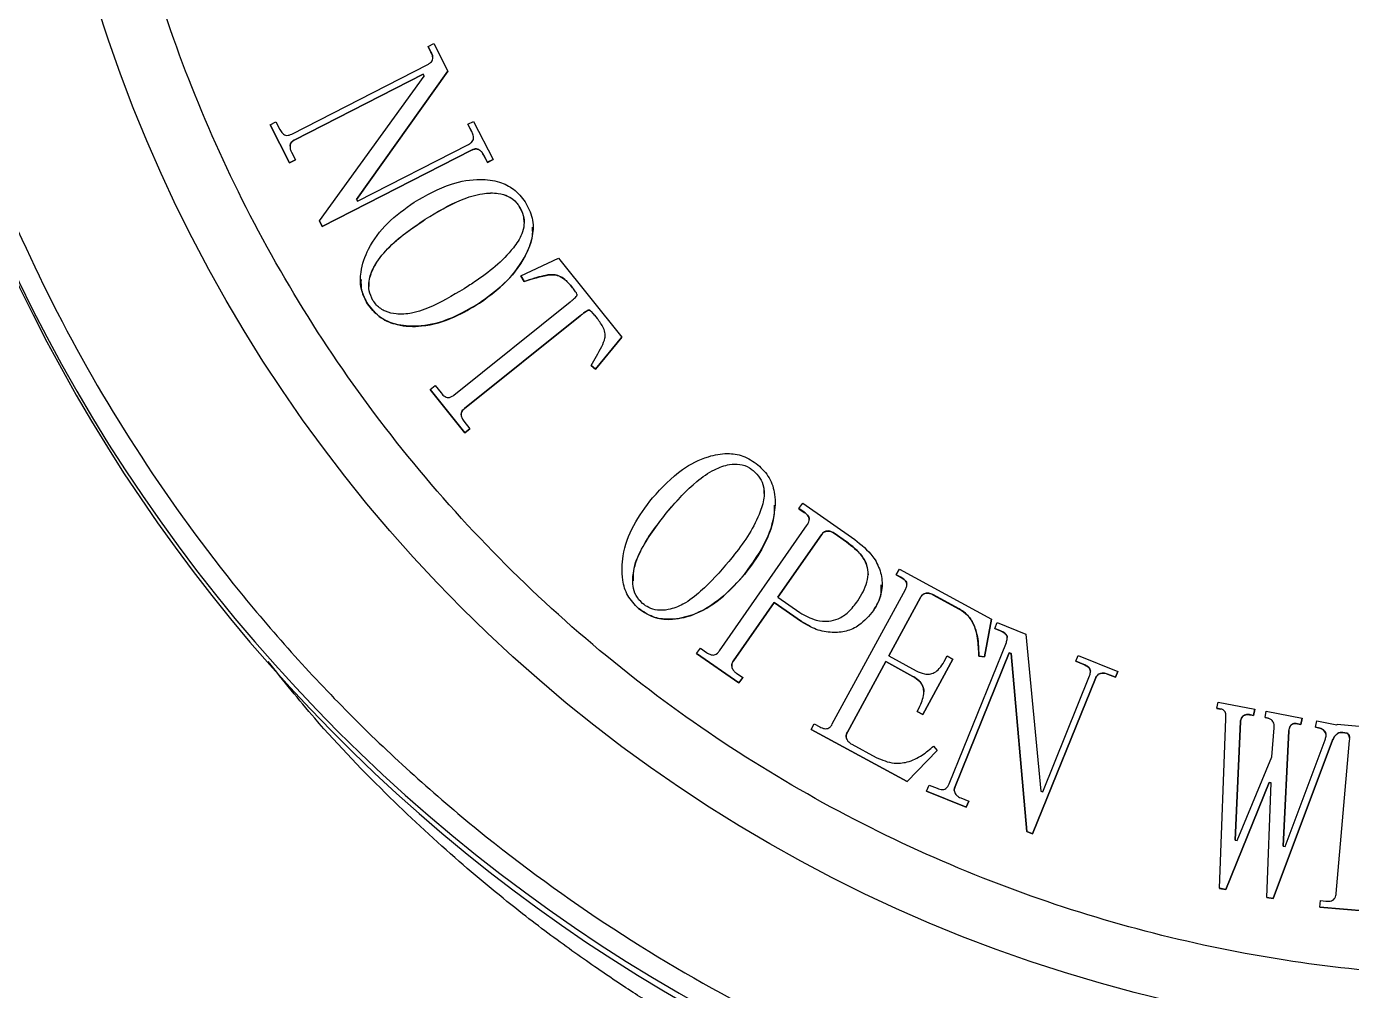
# Model space of a CAD drawing. Header units: millimetres. Extents: x 2687 to 4367, y 1046 to 2234.
# Drawn here: x 3835.4 to 3899.8, y 1903.8 to 1950.7 of the extents above; entities that cross this region are included whole.
import ezdxf

# ---------------------------------------------------------------- set-up
doc = ezdxf.new("R2010")
doc.units = ezdxf.units.MM

msp = doc.modelspace()

# ---------------------------------------------------------------- linework, layer by layer
at = {"color": 7, "linetype": 'Continuous', "lineweight": 25}
for p, q in [((3854.927, 1949.757), (3855.204, 1949.9)), ((3855.07, 1949.48), (3854.927, 1949.757)), ((3854.927, 1949.757), (3854.927, 1949.755)), ((3854.927, 1949.755), (3855.07, 1949.478)), ((3855.204, 1949.9), (3855.89, 1948.559)), ((3855.07, 1949.48), (3855.07, 1949.478)), ((3848.3, 1945.492), (3854.912, 1948.875)), ((3854.684, 1948.409), (3848.443, 1945.215)), ((3848.443, 1945.213), (3854.684, 1948.407)), ((3849.641, 1941.277), (3854.732, 1948.316)), ((3855.89, 1948.559), (3851.442, 1942.316)), ((3851.443, 1942.314), (3855.89, 1948.557)), ((3854.732, 1948.316), (3854.684, 1948.409)), ((3854.684, 1948.409), (3854.684, 1948.407)), ((3854.684, 1948.407), (3854.732, 1948.315)), ((3855.89, 1948.559), (3855.89, 1948.557)), ((3847.252, 1945.947), (3847.53, 1946.089)), ((3848.198, 1944.098), (3847.252, 1945.947)), ((3847.252, 1945.947), (3847.252, 1945.945)), ((3847.252, 1945.945), (3848.198, 1944.095)), ((3847.53, 1946.089), (3847.719, 1945.72)), ((3856.867, 1945.966), (3857.144, 1946.109)), ((3857.056, 1945.596), (3856.867, 1945.966)), ((3856.867, 1945.966), (3856.867, 1945.964)), ((3856.867, 1945.964), (3857.056, 1945.594)), ((3857.144, 1946.109), (3858.09, 1944.259)), ((3848.443, 1945.215), (3848.443, 1945.213)), ((3857.056, 1945.596), (3857.056, 1945.594)), ((3848.287, 1944.61), (3848.476, 1944.24)), ((3857.042, 1944.714), (3849.784, 1941)), ((3849.784, 1940.998), (3857.042, 1944.712)), ((3851.49, 1942.223), (3856.9, 1944.991)), ((3857.042, 1944.714), (3857.042, 1944.712)), ((3857.813, 1944.117), (3857.624, 1944.487)), ((3857.624, 1944.487), (3857.624, 1944.485)), ((3857.624, 1944.485), (3857.813, 1944.115)), ((3848.476, 1944.24), (3848.198, 1944.098)), ((3848.198, 1944.095), (3848.476, 1944.238)), ((3848.198, 1944.098), (3848.198, 1944.095)), ((3848.476, 1944.24), (3848.476, 1944.238)), ((3858.09, 1944.259), (3857.813, 1944.117)), ((3857.813, 1944.115), (3858.09, 1944.257)), ((3857.813, 1944.117), (3857.813, 1944.115)), ((3858.09, 1944.259), (3858.09, 1944.257)), ((3851.442, 1942.316), (3851.49, 1942.223)), ((3849.784, 1941), (3849.641, 1941.277)), ((3849.641, 1941.277), (3849.641, 1941.275)), ((3849.641, 1941.275), (3849.784, 1940.998)), ((3849.784, 1941), (3849.784, 1940.998)), ((3860.034, 1940.962), (3860.034, 1940.964)), ((3859.439, 1938.592), (3861.267, 1939.459)), ((3861.267, 1939.459), (3864.345, 1935.616)), ((3851.642, 1938.42), (3851.642, 1938.417)), ((3859.593, 1938.316), (3859.439, 1938.592)), ((3859.439, 1938.592), (3859.439, 1938.59)), ((3859.439, 1938.59), (3859.593, 1938.314)), ((3859.593, 1938.316), (3859.593, 1938.314)), ((3861.957, 1938.018), (3861.957, 1938.016)), ((3856.179, 1932.794), (3861.843, 1937.33)), ((3862.323, 1936.65), (3856.7, 1932.146)), ((3856.7, 1932.144), (3862.323, 1936.648)), ((3862.323, 1936.65), (3862.323, 1936.648)), ((3863.155, 1936.521), (3863.155, 1936.519)), ((3864.345, 1935.616), (3863.068, 1934.061)), ((3863.068, 1934.059), (3864.345, 1935.614)), ((3864.345, 1935.616), (3864.345, 1935.614)), ((3863.068, 1934.061), (3862.866, 1934.231)), ((3862.866, 1934.231), (3862.866, 1934.229)), ((3862.866, 1934.229), (3863.068, 1934.059)), ((3863.068, 1934.061), (3863.068, 1934.059)), ((3855.029, 1933.067), (3855.272, 1933.262)), ((3856.715, 1930.964), (3855.029, 1933.067)), ((3855.029, 1933.067), (3855.029, 1933.065)), ((3855.029, 1933.065), (3856.715, 1930.961)), ((3855.272, 1933.262), (3855.565, 1932.898)), ((3856.7, 1932.146), (3856.7, 1932.144)), ((3856.667, 1931.522), (3856.958, 1931.158)), ((3856.958, 1931.158), (3856.715, 1930.964)), ((3856.715, 1930.961), (3856.958, 1931.156)), ((3856.715, 1930.964), (3856.715, 1930.961)), ((3856.958, 1931.158), (3856.958, 1931.156)), ((3871.801, 1927.441), (3871.801, 1927.443)), ((3872.963, 1927.274), (3873.143, 1927.532)), ((3873.22, 1927.095), (3872.963, 1927.274)), ((3872.963, 1927.274), (3872.963, 1927.272)), ((3872.963, 1927.272), (3873.22, 1927.093)), ((3873.143, 1927.532), (3875.672, 1925.768)), ((3873.22, 1927.095), (3873.22, 1927.093)), ((3869.093, 1920.355), (3873.368, 1926.482)), ((3874.054, 1926.005), (3871.931, 1922.963)), ((3871.932, 1922.962), (3874.054, 1926.002)), ((3874.054, 1926.002), (3874.054, 1926.005)), ((3875.277, 1925.66), (3874.678, 1926.078)), ((3874.678, 1926.076), (3874.678, 1926.078)), ((3874.678, 1926.076), (3875.277, 1925.658)), ((3875.277, 1925.658), (3875.277, 1925.66)), ((3864.36, 1924.391), (3864.36, 1924.389)), ((3877.695, 1924.059), (3877.845, 1924.333)), ((3877.924, 1923.934), (3877.695, 1924.059)), ((3877.695, 1924.059), (3877.695, 1924.057)), ((3877.695, 1924.057), (3877.924, 1923.932)), ((3877.845, 1924.333), (3882.329, 1921.898)), ((3877.924, 1923.934), (3877.924, 1923.932)), ((3874.585, 1916.802), (3878.138, 1923.344)), ((3877.003, 1923.564), (3877.003, 1923.566)), ((3871.752, 1922.705), (3869.779, 1919.877)), ((3869.779, 1919.875), (3871.752, 1922.703)), ((3873.079, 1921.778), (3871.752, 1922.705)), ((3871.752, 1922.705), (3871.752, 1922.703)), ((3871.752, 1922.703), (3873.079, 1921.776)), ((3871.931, 1922.963), (3873.002, 1922.215)), ((3878.87, 1922.947), (3877.33, 1920.11)), ((3877.331, 1920.109), (3878.87, 1922.945)), ((3878.87, 1922.947), (3878.87, 1922.945)), ((3880.759, 1922.395), (3879.478, 1923.09)), ((3879.478, 1923.09), (3879.478, 1923.088)), ((3879.478, 1923.088), (3880.759, 1922.392)), ((3880.759, 1922.395), (3880.759, 1922.392)), ((3882.329, 1921.898), (3881.986, 1920.069)), ((3881.986, 1920.067), (3882.329, 1921.895)), ((3882.329, 1921.898), (3882.329, 1921.895)), ((3873.079, 1921.778), (3873.079, 1921.776)), ((3873.079, 1921.776), (3873.499, 1921.576)), ((3882.48, 1921.446), (3882.597, 1921.735)), ((3882.769, 1921.329), (3882.48, 1921.446)), ((3882.48, 1921.446), (3882.48, 1921.444)), ((3882.48, 1921.444), (3882.769, 1921.327)), ((3882.597, 1921.735), (3883.994, 1921.171)), ((3882.769, 1921.329), (3882.769, 1921.327)), ((3880.264, 1913.882), (3883.046, 1920.768)), ((3883.994, 1921.171), (3884.718, 1913.539)), ((3867.988, 1920.233), (3868.169, 1920.491)), ((3867.988, 1920.233), (3867.988, 1920.231)), ((3870.045, 1918.796), (3867.988, 1920.233)), ((3867.988, 1920.231), (3870.045, 1918.794)), ((3868.169, 1920.491), (3868.467, 1920.281)), ((3877.33, 1920.11), (3878.656, 1919.389)), ((3880.445, 1919.96), (3878.979, 1917.261)), ((3878.979, 1917.259), (3880.445, 1919.958)), ((3880.022, 1919.833), (3880.172, 1920.108)), ((3880.172, 1920.108), (3880.445, 1919.96)), ((3880.445, 1919.96), (3880.445, 1919.958)), ((3883.179, 1920.265), (3880.553, 1913.764)), ((3880.553, 1913.762), (3883.179, 1920.263)), ((3881.986, 1920.069), (3881.707, 1920.102)), ((3881.707, 1920.102), (3881.707, 1920.1)), ((3881.707, 1920.1), (3881.986, 1920.067)), ((3881.986, 1920.069), (3881.986, 1920.067)), ((3883.275, 1920.227), (3883.179, 1920.265)), ((3883.179, 1920.265), (3883.179, 1920.263)), ((3883.179, 1920.263), (3883.275, 1920.225)), ((3884.036, 1911.574), (3883.275, 1920.227)), ((3883.275, 1920.227), (3883.275, 1920.225)), ((3883.275, 1920.225), (3884.036, 1911.572)), ((3886.429, 1919.849), (3886.546, 1920.138)), ((3886.546, 1920.138), (3888.473, 1919.36)), ((3869.779, 1919.877), (3869.779, 1919.875)), ((3877.18, 1919.836), (3875.317, 1916.406)), ((3875.317, 1916.403), (3877.18, 1919.834)), ((3878.506, 1919.116), (3877.18, 1919.836)), ((3877.18, 1919.836), (3877.18, 1919.834)), ((3877.18, 1919.834), (3878.506, 1919.114)), ((3886.814, 1919.695), (3886.429, 1919.849)), ((3886.429, 1919.849), (3886.429, 1919.847)), ((3886.429, 1919.847), (3886.814, 1919.693)), ((3886.814, 1919.695), (3886.814, 1919.693)), ((3888.473, 1919.36), (3888.355, 1919.071)), ((3888.355, 1919.069), (3888.473, 1919.358)), ((3888.473, 1919.36), (3888.473, 1919.358)), ((3869.926, 1919.264), (3870.226, 1919.054)), ((3870.226, 1919.054), (3870.045, 1918.796)), ((3870.045, 1918.794), (3870.226, 1919.052)), ((3870.045, 1918.796), (3870.045, 1918.794)), ((3870.226, 1919.054), (3870.226, 1919.052)), ((3878.506, 1919.116), (3878.506, 1919.114)), ((3887.38, 1919.017), (3884.325, 1911.456)), ((3884.325, 1911.454), (3887.38, 1919.015)), ((3884.814, 1913.5), (3887.091, 1919.135)), ((3887.38, 1919.017), (3887.38, 1919.015)), ((3888.355, 1919.071), (3887.97, 1919.227)), ((3887.97, 1919.227), (3887.97, 1919.225)), ((3887.97, 1919.225), (3888.355, 1919.069)), ((3888.355, 1919.071), (3888.355, 1919.069)), ((3878.706, 1917.409), (3878.806, 1917.592)), ((3878.979, 1917.261), (3878.706, 1917.409)), ((3878.706, 1917.409), (3878.706, 1917.407)), ((3878.706, 1917.407), (3878.979, 1917.259)), ((3893.279, 1917.561), (3893.339, 1917.868)), ((3893.483, 1917.523), (3893.279, 1917.561)), ((3893.279, 1917.561), (3893.279, 1917.559)), ((3893.279, 1917.559), (3893.483, 1917.521)), ((3893.339, 1917.868), (3895.126, 1917.527)), ((3893.483, 1917.523), (3893.483, 1917.521)), ((3895.126, 1917.527), (3895.067, 1917.22)), ((3895.067, 1917.218), (3895.126, 1917.524)), ((3895.126, 1917.527), (3895.126, 1917.524)), ((3895.627, 1917.112), (3895.687, 1917.419)), ((3895.687, 1917.419), (3897.423, 1917.087)), ((3873.551, 1916.535), (3873.699, 1916.81)), ((3873.699, 1916.81), (3873.975, 1916.66)), ((3878.979, 1917.261), (3878.979, 1917.259)), ((3893.408, 1908.806), (3893.712, 1917.055)), ((3894.427, 1916.92), (3894.173, 1911.148)), ((3894.173, 1911.148), (3894.427, 1916.918)), ((3894.427, 1916.92), (3894.427, 1916.918)), ((3895.067, 1917.22), (3894.913, 1917.249)), ((3894.913, 1917.249), (3894.913, 1917.247)), ((3894.913, 1917.247), (3895.067, 1917.218)), ((3895.067, 1917.22), (3895.067, 1917.218)), ((3895.781, 1917.083), (3895.627, 1917.112)), ((3895.627, 1917.112), (3895.627, 1917.11)), ((3895.627, 1917.11), (3895.781, 1917.081)), ((3895.781, 1917.083), (3895.781, 1917.081)), ((3897.363, 1916.781), (3897.211, 1916.812)), ((3897.211, 1916.812), (3897.211, 1916.81)), ((3897.211, 1916.81), (3897.363, 1916.779)), ((3897.423, 1917.087), (3897.363, 1916.781)), ((3897.363, 1916.779), (3897.423, 1917.085)), ((3897.363, 1916.781), (3897.363, 1916.779)), ((3897.423, 1917.087), (3897.423, 1917.085)), ((3898.078, 1916.646), (3898.137, 1916.953)), ((3898.137, 1916.953), (3899.123, 1916.764)), ((3899.123, 1916.764), (3899.125, 1916.785)), ((3899.125, 1916.785), (3901.31, 1916.594)), ((3878.218, 1914), (3873.551, 1916.535)), ((3873.551, 1916.535), (3873.551, 1916.532)), ((3873.551, 1916.532), (3878.218, 1913.997)), ((3875.317, 1916.406), (3875.317, 1916.403)), ((3895.951, 1915.2), (3896.061, 1916.608)), ((3896.775, 1916.471), (3896.5, 1910.861)), ((3896.5, 1910.861), (3896.775, 1916.469)), ((3896.775, 1916.471), (3896.775, 1916.469)), ((3898.232, 1916.615), (3898.078, 1916.646)), ((3898.078, 1916.646), (3898.078, 1916.644)), ((3898.078, 1916.644), (3898.232, 1916.613)), ((3898.232, 1916.615), (3898.232, 1916.613)), ((3899.609, 1916.353), (3899.405, 1916.392)), ((3899.405, 1916.392), (3899.405, 1916.39)), ((3899.405, 1916.39), (3899.609, 1916.351)), ((3899.611, 1916.365), (3899.609, 1916.353)), ((3899.609, 1916.351), (3899.611, 1916.363)), ((3899.609, 1916.351), (3899.609, 1916.353)), ((3899.611, 1916.365), (3899.611, 1916.363)), ((3875.529, 1915.816), (3876.72, 1915.169)), ((3879.688, 1915.512), (3878.218, 1914)), ((3878.218, 1913.997), (3879.688, 1915.51)), ((3879.509, 1915.727), (3879.688, 1915.512)), ((3879.688, 1915.512), (3879.688, 1915.51)), ((3898.91, 1916.011), (3896.013, 1908.309)), ((3896.013, 1908.307), (3898.91, 1916.008)), ((3896.602, 1910.842), (3898.544, 1916.028)), ((3898.91, 1916.011), (3898.91, 1916.008)), ((3899.089, 1908.559), (3899.738, 1915.997)), ((3894.275, 1911.129), (3895.951, 1915.2)), ((3878.218, 1914), (3878.218, 1913.997)), ((3879.172, 1913.539), (3879.29, 1913.828)), ((3881.098, 1912.76), (3879.172, 1913.539)), ((3879.172, 1913.539), (3879.172, 1913.536)), ((3879.172, 1913.536), (3881.098, 1912.758)), ((3879.29, 1913.828), (3879.675, 1913.672)), ((3880.553, 1913.764), (3880.553, 1913.762)), ((3884.718, 1913.539), (3884.814, 1913.5)), ((3895.82, 1913.953), (3893.714, 1908.748)), ((3893.714, 1908.746), (3895.82, 1913.951)), ((3895.706, 1908.367), (3895.922, 1913.934)), ((3895.922, 1913.934), (3895.82, 1913.953)), ((3895.82, 1913.953), (3895.82, 1913.951)), ((3895.82, 1913.951), (3895.922, 1913.932)), ((3880.831, 1913.205), (3881.216, 1913.049)), ((3881.216, 1913.049), (3881.098, 1912.76)), ((3881.098, 1912.758), (3881.216, 1913.047)), ((3881.216, 1913.049), (3881.216, 1913.047)), ((3881.098, 1912.76), (3881.098, 1912.758)), ((3884.325, 1911.456), (3884.036, 1911.574)), ((3884.036, 1911.574), (3884.036, 1911.572)), ((3884.036, 1911.572), (3884.325, 1911.454)), ((3884.325, 1911.456), (3884.325, 1911.454)), ((3894.173, 1911.148), (3894.275, 1911.129)), ((3896.5, 1910.861), (3896.602, 1910.842)), ((3893.714, 1908.748), (3893.408, 1908.806)), ((3893.408, 1908.806), (3893.408, 1908.804)), ((3893.408, 1908.804), (3893.714, 1908.746)), ((3893.714, 1908.748), (3893.714, 1908.746)), ((3896.013, 1908.309), (3895.706, 1908.367)), ((3895.706, 1908.367), (3895.706, 1908.365)), ((3895.706, 1908.365), (3896.013, 1908.307)), ((3896.013, 1908.309), (3896.013, 1908.307)), ((3898.295, 1907.897), (3898.324, 1908.209)), ((3900.583, 1907.696), (3898.295, 1907.897)), ((3898.295, 1907.897), (3898.295, 1907.894)), ((3898.295, 1907.894), (3900.583, 1907.694)), ((3898.324, 1908.209), (3898.584, 1908.185))]:
    msp.add_line(p, q, dxfattribs=at)
msp.add_circle((3907.131, 1972.991), 71.5, dxfattribs=at)
for centre, start, end in [((3907.131, 1972.989), 190.30617, 259.69396), ((3907.208, 1972.616), 190.52799, 258.6349)]:
    msp.add_arc(centre, 80, start, end, dxfattribs=at)
for points, knots in [([(3975.631, 1972.997), (3975.576, 1970.908), (3975.466, 1966.73), (3974.556, 1960.391), (3973.07, 1954.039), (3970.897, 1947.673), (3968.066, 1941.45), (3964.552, 1935.427), (3960.398, 1929.735), (3955.654, 1924.474), (3950.393, 1919.73), (3944.701, 1915.576), (3938.678, 1912.063), (3932.455, 1909.231), (3926.09, 1907.06), (3919.737, 1905.564), (3913.398, 1904.687), (3907.131, 1904.402), (3900.864, 1904.687), (3894.525, 1905.564), (3888.173, 1907.06), (3881.807, 1909.231), (3875.584, 1912.063), (3869.561, 1915.576), (3863.869, 1919.73), (3858.608, 1924.474), (3853.864, 1929.735), (3849.71, 1935.427), (3846.196, 1941.45), (3843.365, 1947.673), (3841.192, 1954.038), (3839.706, 1960.391), (3838.796, 1966.73), (3838.686, 1970.908), (3838.631, 1972.997)], [0, 0, 0, 0, 0.029124, 0.058248, 0.08912, 0.119994, 0.151902, 0.184313, 0.217069, 0.25, 0.282931, 0.315687, 0.348098, 0.380006, 0.410878, 0.441752, 0.470875, 0.5, 0.529123, 0.558248, 0.58912, 0.619994, 0.651902, 0.684313, 0.717069, 0.75, 0.782931, 0.815687, 0.848098, 0.880006, 0.910878, 0.941752, 0.970875, 1, 1, 1, 1]), ([(3829.406, 1958.857), (3829.932, 1956.361), (3830.994, 1951.324), (3833.533, 1943.947), (3836.802, 1936.705), (3840.865, 1929.726), (3845.677, 1923.123), (3851.169, 1917.029), (3857.263, 1911.536), (3863.866, 1906.725), (3870.845, 1902.662), (3878.087, 1899.393), (3885.464, 1896.854), (3890.501, 1895.792), (3892.997, 1895.265)], [0, 0, 0, 0, 0.079959, 0.161371, 0.244142, 0.328893, 0.414217, 0.5, 0.585778, 0.671102, 0.755858, 0.838624, 0.920039, 1, 1, 1, 1]), ([(3854.912, 1948.875), (3854.962, 1948.904), (3855.043, 1948.952), (3855.126, 1949.055), (3855.159, 1949.158), (3855.15, 1949.307), (3855.103, 1949.409), (3855.07, 1949.48)], [0, 0, 0, 0, 0.2393069, 0.3883408, 0.5382316, 0.6776492, 1, 1, 1, 1]), ([(3855.07, 1949.478), (3855.106, 1949.406), (3855.152, 1949.314), (3855.151, 1949.214), (3855.151, 1949.191)], [0, 0, 0, 0, 0.77993, 1, 1, 1, 1]), ([(3847.719, 1945.72), (3847.76, 1945.646), (3847.819, 1945.542), (3847.945, 1945.446), (3848.06, 1945.421), (3848.183, 1945.438), (3848.261, 1945.474), (3848.3, 1945.492)], [0, 0, 0, 0, 0.3460999, 0.4934666, 0.642693, 0.8205684, 1, 1, 1, 1]), ([(3848.443, 1945.215), (3848.397, 1945.187), (3848.317, 1945.139), (3848.241, 1945.03), (3848.208, 1944.903), (3848.221, 1944.755), (3848.265, 1944.658), (3848.287, 1944.61)], [0, 0, 0, 0, 0.227355, 0.388209, 0.549679, 0.776891, 1, 1, 1, 1]), ([(3848.221, 1944.897), (3848.221, 1944.916), (3848.22, 1944.977), (3848.265, 1945.068), (3848.344, 1945.155), (3848.409, 1945.193), (3848.443, 1945.213)], [0, 0, 0, 0, 0.137853, 0.446763, 0.713681, 1, 1, 1, 1]), ([(3856.9, 1944.991), (3856.95, 1945.021), (3857.031, 1945.068), (3857.114, 1945.171), (3857.147, 1945.274), (3857.138, 1945.424), (3857.089, 1945.525), (3857.056, 1945.596)], [0, 0, 0, 0, 0.239079, 0.388006, 0.537788, 0.677074, 1, 1, 1, 1]), ([(3857.624, 1944.487), (3857.59, 1944.545), (3857.531, 1944.645), (3857.402, 1944.734), (3857.282, 1944.775), (3857.159, 1944.765), (3857.083, 1944.732), (3857.042, 1944.714)], [0, 0, 0, 0, 0.282446, 0.488833, 0.649378, 0.810868, 1, 1, 1, 1]), ([(3857.042, 1944.712), (3857.095, 1944.734), (3857.181, 1944.771), (3857.323, 1944.765), (3857.442, 1944.71), (3857.551, 1944.614), (3857.599, 1944.529), (3857.624, 1944.485)], [0, 0, 0, 0, 0.238616, 0.394312, 0.588667, 0.784076, 1, 1, 1, 1]), ([(3854.255, 1942.179), (3854.84, 1942.516), (3855.841, 1943.092), (3857.31, 1943.341), (3858.357, 1943.215), (3859.146, 1942.84), (3859.48, 1942.414), (3859.655, 1942.191)], [0, 0, 0, 0, 0.336368, 0.574645, 0.731944, 0.859761, 1, 1, 1, 1]), ([(3854.792, 1941.347), (3855.366, 1941.696), (3856.241, 1942.229), (3857.472, 1942.614), (3858.26, 1942.651), (3858.841, 1942.491), (3859.175, 1942.24), (3859.31, 1942.047), (3859.348, 1941.993)], [0, 0, 0, 0, 0.397528, 0.607391, 0.759995, 0.859904, 0.960457, 1, 1, 1, 1]), ([(3854.792, 1941.345), (3855.366, 1941.694), (3856.241, 1942.227), (3857.472, 1942.612), (3858.26, 1942.649), (3858.841, 1942.489), (3859.175, 1942.238), (3859.31, 1942.045), (3859.348, 1941.99)], [0, 0, 0, 0, 0.397528, 0.607391, 0.759995, 0.859904, 0.960457, 1, 1, 1, 1]), ([(3851.986, 1937.231), (3851.861, 1937.478), (3851.617, 1937.963), (3851.64, 1938.92), (3852.027, 1940.043), (3852.929, 1941.235), (3853.804, 1941.858), (3854.255, 1942.179)], [0, 0, 0, 0, 0.136424, 0.268155, 0.464575, 0.724005, 1, 1, 1, 1]), ([(3859.348, 1941.993), (3859.429, 1941.844), (3859.583, 1941.559), (3859.617, 1941.073), (3859.472, 1940.518), (3858.758, 1939.466), (3857.789, 1938.693), (3856.99, 1938.167), (3856.892, 1938.103)], [0, 0, 0, 0, 0.099186, 0.189605, 0.279846, 0.434014, 0.930829, 1, 1, 1, 1]), ([(3859.655, 1942.191), (3859.788, 1941.935), (3860.056, 1941.422), (3860.043, 1940.471), (3859.588, 1939.324), (3858.7, 1938.18), (3857.825, 1937.554), (3857.43, 1937.271)], [0, 0, 0, 0, 0.143045, 0.287405, 0.460414, 0.756528, 1, 1, 1, 1]), ([(3859.348, 1941.99), (3859.433, 1941.842), (3859.574, 1941.596), (3859.579, 1941.316), (3859.581, 1941.206)], [0, 0, 0, 0, 0.606286, 1, 1, 1, 1]), ([(3852.248, 1937.4), (3852.172, 1937.554), (3852.024, 1937.851), (3852.048, 1938.43), (3852.32, 1939.157), (3853.191, 1940.262), (3854.147, 1940.91), (3854.792, 1941.347)], [0, 0, 0, 0, 0.098651, 0.191047, 0.328598, 0.547094, 1, 1, 1, 1]), ([(3852.063, 1938.081), (3852.06, 1938.169), (3852.049, 1938.493), (3852.334, 1939.156), (3853.181, 1940.259), (3854.143, 1940.908), (3854.792, 1941.345)], [0, 0, 0, 0, 0.05934, 0.219286, 0.473355, 1, 1, 1, 1]), ([(3857.43, 1937.269), (3857.976, 1937.672), (3858.919, 1938.369), (3859.709, 1939.604), (3860.04, 1940.458), (3860.011, 1940.857), (3860.003, 1940.961)], [0, 0, 0, 0, 0.431051, 0.744676, 0.93349, 1, 1, 1, 1]), ([(3859.593, 1938.314), (3859.995, 1938.45), (3860.496, 1938.619), (3861.141, 1938.665), (3861.499, 1938.501), (3861.755, 1938.258), (3861.911, 1938.071), (3861.957, 1938.016)], [0, 0, 0, 0, 0.483147, 0.601641, 0.722029, 0.918813, 1, 1, 1, 1]), ([(3861.957, 1938.018), (3861.818, 1938.178), (3861.611, 1938.418), (3861.254, 1938.632), (3860.761, 1938.679), (3860.213, 1938.513), (3859.764, 1938.371), (3859.593, 1938.316)], [0, 0, 0, 0, 0.240793, 0.359777, 0.461711, 0.794413, 1, 1, 1, 1]), ([(3851.668, 1938.419), (3851.665, 1938.243), (3851.661, 1937.82), (3851.866, 1937.447), (3851.986, 1937.228)], [0, 0, 0, 0, 0.415343, 1, 1, 1, 1]), ([(3856.892, 1938.103), (3856.322, 1937.753), (3855.448, 1937.216), (3854.241, 1936.762), (3853.445, 1936.703), (3852.848, 1936.843), (3852.462, 1937.1), (3852.303, 1937.322), (3852.248, 1937.4)], [0, 0, 0, 0, 0.386956, 0.593793, 0.740338, 0.842099, 0.944778, 1, 1, 1, 1]), ([(3861.843, 1937.33), (3861.882, 1937.361), (3861.984, 1937.443), (3862.093, 1937.541), (3862.159, 1937.622), (3862.173, 1937.65), (3862.176, 1937.677), (3862.158, 1937.737), (3862.083, 1937.852), (3862.007, 1937.952), (3861.957, 1938.018)], [0, 0, 0, 0, 0.166709, 0.438609, 0.487323, 0.517206, 0.541802, 0.578816, 0.723084, 1, 1, 1, 1]), ([(3857.43, 1937.271), (3856.847, 1936.932), (3855.855, 1936.355), (3854.371, 1936.081), (3853.299, 1936.213), (3852.49, 1936.594), (3852.156, 1937.015), (3851.986, 1937.231)], [0, 0, 0, 0, 0.333528, 0.567546, 0.735799, 0.864912, 1, 1, 1, 1]), ([(3851.986, 1937.228), (3852.189, 1936.981), (3852.574, 1936.512), (3853.531, 1936.148), (3854.777, 1936.095), (3856.16, 1936.508), (3857.033, 1937.031), (3857.43, 1937.269)], [0, 0, 0, 0, 0.1571064, 0.2966665, 0.4935887, 0.770105, 1, 1, 1, 1]), ([(3863.155, 1936.521), (3863.126, 1936.556), (3863.04, 1936.663), (3862.922, 1936.8), (3862.821, 1936.906), (3862.765, 1936.934), (3862.736, 1936.934), (3862.66, 1936.901), (3862.52, 1936.806), (3862.398, 1936.709), (3862.323, 1936.65)], [0, 0, 0, 0, 0.124093, 0.372351, 0.496838, 0.517541, 0.538485, 0.574939, 0.740211, 1, 1, 1, 1]), ([(3862.323, 1936.648), (3862.358, 1936.676), (3862.43, 1936.733), (3862.527, 1936.806), (3862.608, 1936.863), (3862.665, 1936.898), (3862.707, 1936.92), (3862.737, 1936.932), (3862.762, 1936.932), (3862.809, 1936.912), (3862.946, 1936.774), (3863.062, 1936.633), (3863.155, 1936.519)], [0, 0, 0, 0, 0.124075, 0.248161, 0.332872, 0.391478, 0.431352, 0.46131, 0.47999, 0.498634, 0.596811, 1, 1, 1, 1]), ([(3862.866, 1934.231), (3863.04, 1934.538), (3863.285, 1934.971), (3863.527, 1935.489), (3863.555, 1935.803), (3863.436, 1936.143), (3863.266, 1936.372), (3863.155, 1936.521)], [0, 0, 0, 0, 0.417225, 0.587015, 0.664813, 0.781934, 1, 1, 1, 1]), ([(3855.565, 1932.898), (3855.623, 1932.831), (3855.704, 1932.736), (3855.856, 1932.674), (3855.98, 1932.681), (3856.091, 1932.726), (3856.155, 1932.775), (3856.179, 1932.794)], [0, 0, 0, 0, 0.362826, 0.512382, 0.662913, 0.871019, 1, 1, 1, 1]), ([(3856.7, 1932.146), (3856.653, 1932.103), (3856.578, 1932.032), (3856.534, 1931.895), (3856.539, 1931.762), (3856.587, 1931.633), (3856.643, 1931.555), (3856.667, 1931.522)], [0, 0, 0, 0, 0.2669555, 0.4295289, 0.5913573, 0.8265325, 1, 1, 1, 1]), ([(3856.541, 1931.844), (3856.54, 1931.852), (3856.534, 1931.9), (3856.562, 1931.983), (3856.621, 1932.076), (3856.674, 1932.122), (3856.7, 1932.144)], [0, 0, 0, 0, 0.0701, 0.409533, 0.711576, 1, 1, 1, 1]), ([(3865.84, 1927.794), (3866.298, 1928.291), (3867.076, 1929.133), (3868.394, 1929.807), (3869.421, 1929.998), (3870.284, 1929.877), (3870.731, 1929.572), (3870.965, 1929.412)], [0, 0, 0, 0, 0.337884, 0.573603, 0.730566, 0.85906, 1, 1, 1, 1]), ([(3866.599, 1927.164), (3867.042, 1927.669), (3867.713, 1928.432), (3868.764, 1929.161), (3869.492, 1929.433), (3870.088, 1929.456), (3870.484, 1929.323), (3870.675, 1929.178), (3870.733, 1929.133)], [0, 0, 0, 0, 0.39949, 0.604579, 0.758371, 0.856867, 0.955984, 1, 1, 1, 1]), ([(3866.599, 1927.162), (3867.042, 1927.666), (3867.713, 1928.43), (3868.764, 1929.159), (3869.492, 1929.431), (3870.088, 1929.454), (3870.484, 1929.321), (3870.675, 1929.176), (3870.733, 1929.131)], [0, 0, 0, 0, 0.3994903, 0.6045786, 0.7583706, 0.8568666, 0.9559842, 1, 1, 1, 1]), ([(3870.733, 1929.133), (3870.855, 1929.015), (3871.086, 1928.791), (3871.263, 1928.342), (3871.289, 1927.776), (3870.941, 1926.591), (3870.252, 1925.565), (3869.651, 1924.821), (3869.558, 1924.706)], [0, 0, 0, 0, 0.099608, 0.189208, 0.278687, 0.431625, 0.91232, 1, 1, 1, 1]), ([(3870.965, 1929.412), (3871.166, 1929.211), (3871.571, 1928.806), (3871.842, 1927.912), (3871.761, 1926.7), (3871.269, 1925.339), (3870.616, 1924.473), (3870.317, 1924.076)], [0, 0, 0, 0, 0.141994, 0.285364, 0.454307, 0.749816, 1, 1, 1, 1]), ([(3870.733, 1929.131), (3870.854, 1929.013), (3871.083, 1928.789), (3871.256, 1928.379), (3871.257, 1928.118), (3871.258, 1928.008)], [0, 0, 0, 0, 0.391858, 0.744344, 1, 1, 1, 1]), ([(3865.158, 1922.418), (3864.966, 1922.616), (3864.587, 1923.006), (3864.328, 1923.928), (3864.364, 1925.115), (3864.869, 1926.512), (3865.511, 1927.36), (3865.84, 1927.794)], [0, 0, 0, 0, 0.136914, 0.2692438, 0.4669639, 0.7271795, 1, 1, 1, 1]), ([(3865.357, 1922.656), (3865.238, 1922.78), (3865.007, 1923.021), (3864.858, 1923.591), (3864.907, 1924.38), (3865.421, 1925.68), (3866.129, 1926.571), (3866.599, 1927.164)], [0, 0, 0, 0, 0.099003, 0.19276, 0.335178, 0.557829, 1, 1, 1, 1]), ([(3864.91, 1923.763), (3864.909, 1923.921), (3864.908, 1924.46), (3865.443, 1925.677), (3866.137, 1926.569), (3866.599, 1927.162)], [0, 0, 0, 0, 0.121806, 0.415916, 1, 1, 1, 1]), ([(3870.317, 1924.074), (3870.704, 1924.621), (3871.373, 1925.568), (3871.8, 1926.788), (3871.778, 1927.359), (3871.775, 1927.44)], [0, 0, 0, 0, 0.540379, 0.935169, 1, 1, 1, 1]), ([(3873.368, 1926.482), (3873.399, 1926.533), (3873.449, 1926.614), (3873.471, 1926.745), (3873.45, 1926.859), (3873.367, 1926.985), (3873.276, 1927.053), (3873.22, 1927.095)], [0, 0, 0, 0, 0.242147, 0.388856, 0.536837, 0.710317, 1, 1, 1, 1]), ([(3873.22, 1927.093), (3873.291, 1927.038), (3873.39, 1926.961), (3873.461, 1926.828), (3873.46, 1926.771), (3873.46, 1926.751)], [0, 0, 0, 0, 0.613941, 0.861715, 1, 1, 1, 1]), ([(3874.678, 1926.078), (3874.608, 1926.119), (3874.5, 1926.182), (3874.331, 1926.192), (3874.207, 1926.158), (3874.117, 1926.085), (3874.073, 1926.03), (3874.054, 1926.005)], [0, 0, 0, 0, 0.336259, 0.518412, 0.701425, 0.865829, 1, 1, 1, 1]), ([(3874.054, 1926.002), (3874.089, 1926.047), (3874.148, 1926.12), (3874.269, 1926.177), (3874.387, 1926.19), (3874.531, 1926.165), (3874.622, 1926.109), (3874.678, 1926.076)], [0, 0, 0, 0, 0.234766, 0.393258, 0.551032, 0.728919, 1, 1, 1, 1]), ([(3875.672, 1925.768), (3875.993, 1925.514), (3876.517, 1925.099), (3876.947, 1924.263), (3877.048, 1923.491), (3876.892, 1922.819), (3876.673, 1922.466), (3876.587, 1922.327)], [0, 0, 0, 0, 0.303232, 0.495993, 0.689194, 0.877678, 1, 1, 1, 1]), ([(3875.826, 1922.793), (3876.005, 1923.084), (3876.271, 1923.517), (3876.351, 1924.193), (3876.213, 1924.719), (3875.841, 1925.231), (3875.478, 1925.507), (3875.277, 1925.66)], [0, 0, 0, 0, 0.300507, 0.446901, 0.594184, 0.775072, 1, 1, 1, 1]), ([(3875.277, 1925.658), (3875.544, 1925.449), (3875.943, 1925.138), (3876.288, 1924.547), (3876.309, 1924.215), (3876.32, 1924.051)], [0, 0, 0, 0, 0.505642, 0.75535, 1, 1, 1, 1]), ([(3869.558, 1924.706), (3869.119, 1924.202), (3868.448, 1923.43), (3867.432, 1922.639), (3866.692, 1922.348), (3866.107, 1922.308), (3865.67, 1922.429), (3865.453, 1922.586), (3865.357, 1922.656)], [0, 0, 0, 0, 0.388784, 0.594507, 0.742724, 0.84452, 0.93111, 1, 1, 1, 1]), ([(3870.317, 1924.076), (3869.862, 1923.578), (3869.094, 1922.737), (3867.765, 1922.037), (3866.712, 1921.846), (3865.826, 1921.964), (3865.385, 1922.264), (3865.158, 1922.418)], [0, 0, 0, 0, 0.335274, 0.565807, 0.736276, 0.864906, 1, 1, 1, 1]), ([(3865.158, 1922.415), (3865.422, 1922.243), (3865.923, 1921.913), (3866.928, 1921.853), (3868.103, 1922.154), (3869.305, 1922.945), (3869.99, 1923.708), (3870.317, 1924.074)], [0, 0, 0, 0, 0.1548488, 0.2952582, 0.4876874, 0.7546513, 1, 1, 1, 1]), ([(3878.138, 1923.344), (3878.164, 1923.398), (3878.206, 1923.484), (3878.211, 1923.616), (3878.179, 1923.726), (3878.082, 1923.842), (3877.984, 1923.899), (3877.924, 1923.934)], [0, 0, 0, 0, 0.244604, 0.390165, 0.536734, 0.711366, 1, 1, 1, 1]), ([(3877.924, 1923.932), (3877.997, 1923.889), (3878.101, 1923.827), (3878.193, 1923.698), (3878.201, 1923.629), (3878.205, 1923.597)], [0, 0, 0, 0, 0.550155, 0.788318, 1, 1, 1, 1]), ([(3876.587, 1922.325), (3876.735, 1922.562), (3876.975, 1922.947), (3876.968, 1923.395), (3876.965, 1923.566)], [0, 0, 0, 0, 0.616838, 1, 1, 1, 1]), ([(3879.478, 1923.09), (3879.414, 1923.12), (3879.308, 1923.169), (3879.153, 1923.169), (3879.038, 1923.136), (3878.94, 1923.06), (3878.895, 1922.988), (3878.87, 1922.947)], [0, 0, 0, 0, 0.2946797, 0.4891513, 0.6427246, 0.79668, 1, 1, 1, 1]), ([(3878.87, 1922.945), (3878.904, 1922.999), (3878.96, 1923.084), (3879.092, 1923.157), (3879.236, 1923.173), (3879.371, 1923.143), (3879.45, 1923.102), (3879.478, 1923.088)], [0, 0, 0, 0, 0.264438, 0.424852, 0.624763, 0.864134, 1, 1, 1, 1]), ([(3873.002, 1922.215), (3873.262, 1922.072), (3873.702, 1921.829), (3874.37, 1921.775), (3874.918, 1921.904), (3875.413, 1922.254), (3875.679, 1922.601), (3875.826, 1922.793)], [0, 0, 0, 0, 0.2693348, 0.4566469, 0.5997024, 0.7783509, 1, 1, 1, 1]), ([(3876.587, 1922.327), (3876.371, 1922.063), (3876.009, 1921.62), (3875.27, 1921.278), (3874.546, 1921.222), (3873.779, 1921.359), (3873.315, 1921.637), (3873.079, 1921.778)], [0, 0, 0, 0, 0.253557, 0.424716, 0.595645, 0.794239, 1, 1, 1, 1]), ([(3881.707, 1920.102), (3881.7, 1920.392), (3881.685, 1920.975), (3881.463, 1921.734), (3881.087, 1922.197), (3880.841, 1922.345), (3880.759, 1922.395)], [0, 0, 0, 0, 0.333446, 0.670522, 0.890051, 1, 1, 1, 1]), ([(3880.759, 1922.392), (3880.901, 1922.299), (3881.21, 1922.095), (3881.556, 1921.498), (3881.695, 1920.802), (3881.704, 1920.3), (3881.707, 1920.1)], [0, 0, 0, 0, 0.193125, 0.422079, 0.769445, 1, 1, 1, 1]), ([(3883.046, 1920.768), (3883.066, 1920.829), (3883.097, 1920.922), (3883.088, 1921.055), (3883.045, 1921.148), (3882.94, 1921.249), (3882.84, 1921.296), (3882.769, 1921.329)], [0, 0, 0, 0, 0.263647, 0.403144, 0.543417, 0.677144, 1, 1, 1, 1]), ([(3882.769, 1921.327), (3882.85, 1921.289), (3882.964, 1921.237), (3883.069, 1921.11), (3883.083, 1921.041), (3883.089, 1921.007)], [0, 0, 0, 0, 0.55917, 0.783276, 1, 1, 1, 1]), ([(3868.467, 1920.281), (3868.539, 1920.236), (3868.638, 1920.174), (3868.787, 1920.146), (3868.895, 1920.171), (3869.005, 1920.239), (3869.063, 1920.314), (3869.093, 1920.355)], [0, 0, 0, 0, 0.3451215, 0.47825, 0.6125433, 0.7923859, 1, 1, 1, 1]), ([(3867.209, 1902.306), (3866.787, 1902.56), (3865.944, 1903.068), (3864.41, 1904.052), (3863.041, 1904.981), (3861.932, 1905.761), (3860.756, 1906.622), (3858.948, 1908.004), (3856.363, 1910.125), (3852.931, 1913.307), (3849.765, 1916.569), (3847.897, 1918.907), (3847.151, 1919.841)], [0, 0, 0, 0, 0.109984, 0.219759, 0.27493, 0.330421, 0.386353, 0.442844, 0.579253, 0.726129, 0.890731, 1, 1, 1, 1]), ([(3869.696, 1919.609), (3869.695, 1919.616), (3869.685, 1919.668), (3869.712, 1919.764), (3869.757, 1919.839), (3869.779, 1919.875)], [0, 0, 0, 0, 0.072005, 0.554723, 1, 1, 1, 1]), ([(3869.779, 1919.877), (3869.75, 1919.827), (3869.703, 1919.745), (3869.685, 1919.609), (3869.725, 1919.477), (3869.806, 1919.355), (3869.89, 1919.292), (3869.926, 1919.264)], [0, 0, 0, 0, 0.2392653, 0.3980718, 0.5583573, 0.8110269, 1, 1, 1, 1]), ([(3878.656, 1919.389), (3878.789, 1919.327), (3878.996, 1919.23), (3879.312, 1919.209), (3879.57, 1919.299), (3879.826, 1919.507), (3879.951, 1919.714), (3880.022, 1919.833)], [0, 0, 0, 0, 0.265228, 0.413113, 0.562281, 0.751044, 1, 1, 1, 1]), ([(3887.091, 1919.135), (3887.112, 1919.196), (3887.142, 1919.289), (3887.134, 1919.422), (3887.09, 1919.514), (3886.986, 1919.616), (3886.885, 1919.662), (3886.814, 1919.695)], [0, 0, 0, 0, 0.263647, 0.403144, 0.543417, 0.677144, 1, 1, 1, 1]), ([(3886.814, 1919.693), (3886.896, 1919.656), (3887.01, 1919.603), (3887.114, 1919.477), (3887.128, 1919.407), (3887.135, 1919.373)], [0, 0, 0, 0, 0.55917, 0.783276, 1, 1, 1, 1]), ([(3878.806, 1917.592), (3878.907, 1917.811), (3879.047, 1918.114), (3879.028, 1918.542), (3878.908, 1918.806), (3878.714, 1918.992), (3878.566, 1919.08), (3878.506, 1919.116)], [0, 0, 0, 0, 0.4002553, 0.5540467, 0.7092134, 0.880119, 1, 1, 1, 1]), ([(3878.506, 1919.114), (3878.625, 1919.039), (3878.817, 1918.92), (3878.984, 1918.656), (3879.041, 1918.465), (3879.026, 1918.359), (3879.023, 1918.338)], [0, 0, 0, 0, 0.419661, 0.676448, 0.934087, 1, 1, 1, 1]), ([(3887.97, 1919.227), (3887.904, 1919.249), (3887.793, 1919.287), (3887.638, 1919.27), (3887.528, 1919.223), (3887.438, 1919.138), (3887.401, 1919.061), (3887.38, 1919.017)], [0, 0, 0, 0, 0.292493, 0.488495, 0.642099, 0.795375, 1, 1, 1, 1]), ([(3887.38, 1919.015), (3887.41, 1919.075), (3887.458, 1919.168), (3887.577, 1919.248), (3887.7, 1919.277), (3887.836, 1919.273), (3887.927, 1919.24), (3887.97, 1919.225)], [0, 0, 0, 0, 0.277567, 0.434289, 0.591034, 0.809151, 1, 1, 1, 1]), ([(3893.712, 1917.055), (3893.724, 1917.136), (3893.74, 1917.249), (3893.693, 1917.387), (3893.635, 1917.461), (3893.559, 1917.503), (3893.508, 1917.517), (3893.483, 1917.523)], [0, 0, 0, 0, 0.409045, 0.568709, 0.729731, 0.871998, 1, 1, 1, 1]), ([(3873.975, 1916.66), (3874.052, 1916.622), (3874.161, 1916.569), (3874.322, 1916.564), (3874.431, 1916.611), (3874.522, 1916.694), (3874.565, 1916.767), (3874.585, 1916.802)], [0, 0, 0, 0, 0.350066, 0.499422, 0.650662, 0.830252, 1, 1, 1, 1]), ([(3894.913, 1917.249), (3894.848, 1917.257), (3894.748, 1917.269), (3894.616, 1917.23), (3894.529, 1917.164), (3894.461, 1917.057), (3894.44, 1916.971), (3894.427, 1916.92)], [0, 0, 0, 0, 0.286948, 0.445283, 0.603611, 0.766841, 1, 1, 1, 1]), ([(3894.427, 1916.918), (3894.441, 1916.973), (3894.464, 1917.066), (3894.543, 1917.176), (3894.638, 1917.239), (3894.767, 1917.265), (3894.858, 1917.254), (3894.913, 1917.247)], [0, 0, 0, 0, 0.255208, 0.42331, 0.591938, 0.753059, 1, 1, 1, 1]), ([(3896.061, 1916.608), (3896.068, 1916.665), (3896.08, 1916.763), (3896.023, 1916.91), (3895.925, 1917.026), (3895.826, 1917.066), (3895.781, 1917.083)], [0, 0, 0, 0, 0.280717, 0.477013, 0.764436, 1, 1, 1, 1]), ([(3897.211, 1916.812), (3897.164, 1916.819), (3897.088, 1916.831), (3896.98, 1916.811), (3896.904, 1916.763), (3896.832, 1916.669), (3896.796, 1916.567), (3896.779, 1916.489), (3896.775, 1916.471)], [0, 0, 0, 0, 0.2197284, 0.3604368, 0.5019622, 0.6296085, 0.9109721, 1, 1, 1, 1]), ([(3896.775, 1916.469), (3896.795, 1916.549), (3896.822, 1916.66), (3896.915, 1916.772), (3896.996, 1916.813), (3897.098, 1916.827), (3897.168, 1916.816), (3897.211, 1916.81)], [0, 0, 0, 0, 0.3817203, 0.5244556, 0.6680241, 0.7975388, 1, 1, 1, 1]), ([(3875.265, 1916.151), (3875.262, 1916.164), (3875.25, 1916.214), (3875.272, 1916.303), (3875.303, 1916.371), (3875.317, 1916.403)], [0, 0, 0, 0, 0.142052, 0.594886, 1, 1, 1, 1]), ([(3875.317, 1916.406), (3875.294, 1916.355), (3875.255, 1916.268), (3875.258, 1916.131), (3875.3, 1916.017), (3875.391, 1915.906), (3875.478, 1915.85), (3875.529, 1915.816)], [0, 0, 0, 0, 0.233621, 0.399553, 0.564983, 0.740199, 1, 1, 1, 1]), ([(3898.544, 1916.028), (3898.564, 1916.086), (3898.597, 1916.181), (3898.59, 1916.321), (3898.543, 1916.428), (3898.462, 1916.518), (3898.356, 1916.585), (3898.272, 1916.605), (3898.232, 1916.615)], [0, 0, 0, 0, 0.234067, 0.380912, 0.528267, 0.670545, 0.840377, 1, 1, 1, 1]), ([(3898.232, 1916.613), (3898.301, 1916.593), (3898.414, 1916.561), (3898.528, 1916.447), (3898.582, 1916.355), (3898.584, 1916.298), (3898.585, 1916.285)], [0, 0, 0, 0, 0.411268, 0.667218, 0.924779, 1, 1, 1, 1]), ([(3899.405, 1916.392), (3899.349, 1916.391), (3899.242, 1916.389), (3899.096, 1916.305), (3898.984, 1916.175), (3898.935, 1916.066), (3898.91, 1916.011)], [0, 0, 0, 0, 0.246987, 0.468153, 0.728462, 1, 1, 1, 1]), ([(3898.91, 1916.008), (3898.944, 1916.084), (3899, 1916.209), (3899.143, 1916.333), (3899.277, 1916.394), (3899.367, 1916.391), (3899.405, 1916.39)], [0, 0, 0, 0, 0.365295, 0.600157, 0.833953, 1, 1, 1, 1]), ([(3899.738, 1915.997), (3899.74, 1916.042), (3899.745, 1916.132), (3899.709, 1916.252), (3899.657, 1916.329), (3899.621, 1916.357), (3899.611, 1916.365)], [0, 0, 0, 0, 0.3303013, 0.665596, 0.9062665, 1, 1, 1, 1]), ([(3899.611, 1916.363), (3899.635, 1916.34), (3899.689, 1916.29), (3899.731, 1916.199), (3899.732, 1916.136), (3899.733, 1916.115)], [0, 0, 0, 0, 0.343672, 0.771515, 1, 1, 1, 1]), ([(3876.72, 1915.169), (3877.003, 1915.049), (3877.488, 1914.845), (3878.288, 1914.926), (3878.948, 1915.24), (3879.329, 1915.571), (3879.509, 1915.727)], [0, 0, 0, 0, 0.2964627, 0.506276, 0.7663159, 1, 1, 1, 1]), ([(3879.675, 1913.672), (3879.765, 1913.638), (3879.89, 1913.592), (3880.057, 1913.625), (3880.162, 1913.7), (3880.227, 1913.794), (3880.256, 1913.863), (3880.264, 1913.882)], [0, 0, 0, 0, 0.388994, 0.538184, 0.687796, 0.914813, 1, 1, 1, 1]), ([(3880.553, 1913.764), (3880.533, 1913.7), (3880.502, 1913.6), (3880.531, 1913.461), (3880.601, 1913.352), (3880.704, 1913.262), (3880.793, 1913.222), (3880.831, 1913.205)], [0, 0, 0, 0, 0.280897, 0.434364, 0.58741, 0.824214, 1, 1, 1, 1]), ([(3880.521, 1913.529), (3880.518, 1913.557), (3880.509, 1913.636), (3880.536, 1913.713), (3880.553, 1913.762)], [0, 0, 0, 0, 0.3514921, 1, 1, 1, 1]), ([(3898.584, 1908.185), (3898.676, 1908.18), (3898.806, 1908.173), (3898.955, 1908.247), (3899.031, 1908.337), (3899.074, 1908.445), (3899.084, 1908.524), (3899.089, 1908.559)], [0, 0, 0, 0, 0.375821, 0.523807, 0.672057, 0.853203, 1, 1, 1, 1])]:
    msp.add_open_spline(points, degree=3, knots=knots, dxfattribs=at)

doc.saveas('drawing.dxf')
